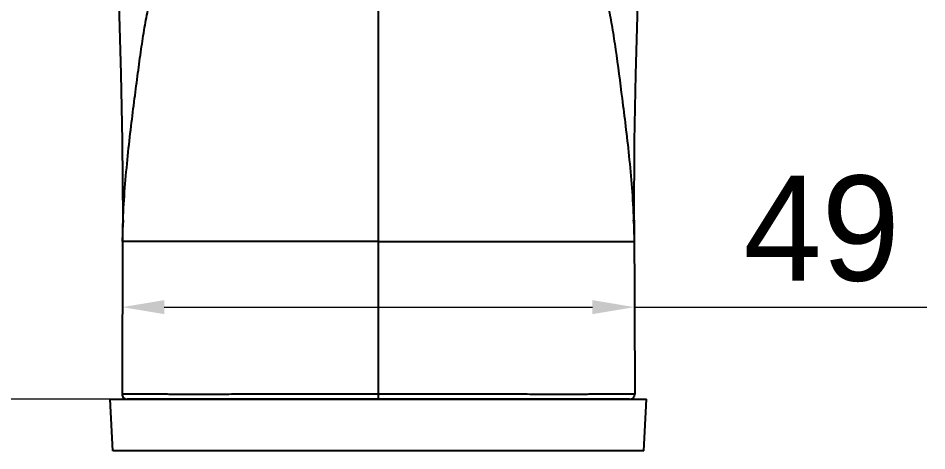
# Model space of a CAD drawing. Header units: millimetres. Extents: x 1091 to 1735, y 843 to 1297.
# Drawn here: x 1437.8 to 1524.1, y 1123.8 to 1164.9 of the extents above; entities that cross this region are included whole.
import ezdxf

# ---------------------------------------------------------------- set-up
doc = ezdxf.new("R2010")
doc.units = ezdxf.units.MM
doc.layers.add('02___PRT_ALL_AXES', color=7, linetype='Continuous')
doc.styles.add('Daelim Dimension', font='\x7f\x7f\x7f\x7f.TTF')
doc.dimstyles.new('DEFAULT', dxfattribs={"dimscale": 2, "dimtxt": 2, "dimasz": 2, "dimexe": 0, "dimexo": 2, "dimgap": 1, "dimtad": 1, "dimdec": 1, "dimzin": 9, "dimdsep": 46, "dimtxsty": 'Daelim Dimension', "dimcen": 0.5, "dimclrd": 252, "dimclre": 252, "dimclrt": 3, "dimadec": 1, "dimazin": 0, "dimtfac": 1, "dimtdec": 1, "dimtix": 1, "dimtmove": 0, "dimatfit": 3, "dimfxl": 0, "dimtolj": 1, "dimtzin": 1, "dimlwd": 9, "dimlwe": 9, "dimarcsym": 0})

# ---------------------------------------------------------------- blocks, each defined once
blk = doc.blocks.new('*D1')
at = {"color": 5, "lineweight": 9}
for p, q in [((1447.652, 1138.016), (1447.652, 1137.423)), ((1496.349, 1138.211), (1496.349, 1137.423)), ((1451.652, 1137.423), (1492.349, 1137.423)), ((1496.349, 1137.423), (1524.134, 1137.423))]:
    blk.add_line(p, q, dxfattribs=at)
at = {"color": 5}
for points in [[(1451.652, 1138.089), (1451.652, 1136.756), (1447.652, 1137.423)], [(1492.349, 1138.089), (1492.349, 1136.756), (1496.349, 1137.423)]]:
    blk.add_solid(points, dxfattribs=at)
at = {"layer": 'Defpoints', "color": 0}
for p in [(1496.349, 1137.423), (1496.349, 1134.211), (1447.652, 1134.016)]:
    blk.add_point(p, dxfattribs=at)
at = {"color": 7, "insert": (1514.136, 1144.866), "char_height": 10, "attachment_point": 5, "style": 'Daelim Dimension'}
blk.add_mtext('\\A1;49', dxfattribs=at)
blk = doc.blocks.new('*D4')
at = {"color": 5, "lineweight": 9}
for p, q in [((1435.712, 1187.784), (1406.581, 1187.784)), ((1406.581, 1183.784), (1406.581, 1132.656)), ((1493.501, 1128.656), (1406.581, 1128.656))]:
    blk.add_line(p, q, dxfattribs=at)
at = {"color": 5}
for points in [[(1405.914, 1183.784), (1407.247, 1183.784), (1406.581, 1187.784)], [(1405.914, 1132.656), (1407.247, 1132.656), (1406.581, 1128.656)]]:
    blk.add_solid(points, dxfattribs=at)
at = {"layer": 'Defpoints', "color": 0}
for p in [(1439.712, 1187.784), (1406.581, 1128.656), (1497.501, 1128.656)]:
    blk.add_point(p, dxfattribs=at)
at = {"color": 7, "insert": (1399.137, 1158.22), "char_height": 10, "attachment_point": 5, "rotation": 90, "style": 'Daelim Dimension'}
blk.add_mtext('\\A1;59', dxfattribs=at)

msp = doc.modelspace()

# ---------------------------------------------------------------- linework, layer by layer
at = {"color": 7, "linetype": 'Continuous'}
for p, q in [((1472.001, 1128.656), (1472.001, 1169.883)), ((1447.697, 1145.688), (1447.694, 1144.346)), ((1496.303, 1145.688), (1496.369, 1129.158)), ((1496.309, 1144.346), (1496.306, 1145.688)), ((1447.694, 1144.346), (1447.633, 1129.158)), ((1447.691, 1143.656), (1447.691, 1143.68)), ((1472.001, 1143.656), (1447.691, 1143.656)), ((1472.001, 1143.656), (1496.311, 1143.656)), ((1495.869, 1128.656), (1448.133, 1128.656)), ((1495.869, 1128.656), (1448.133, 1128.656)), ((1497.244, 1123.752), (1446.758, 1123.752))]:
    msp.add_line(p, q, dxfattribs=at)
for points in [[(1447.339, 1169.613), (1447.373, 1165.173), (1447.535, 1159.614), (1447.662, 1153.249), (1447.697, 1145.687)], [(1496.306, 1145.687), (1496.34, 1153.21), (1496.466, 1159.541), (1496.627, 1165.089), (1496.663, 1169.596)]]:
    msp.add_lwpolyline(points, dxfattribs=at)
for centre, radius, start, end in [((1449.44, 1145.686), 1.743, 179.953, 190.51208), ((1519.836, 1143.062), 72.147, 177.9115, 178.16835), ((1424.186, 1143.062), 72.128, 1.83205, 2.08893), ((1494.562, 1145.686), 1.743, 349.48678, 0.04702), ((1448.133, 1129.156), 0.5, 179.77219, 269.99719), ((1448.133, 1129.156), 0.5, 179.77245, 269.99711), ((1495.869, 1129.156), 0.5, 269.985, 0.22637), ((1495.869, 1129.156), 0.5, 269.98463, 0.22386)]:
    msp.add_arc(centre, radius, start, end, dxfattribs=at)
for points, knots in [([(1447.737, 1145.691), (1447.812, 1147.741), (1448.057, 1150.73), (1448.492, 1154.582), (1448.823, 1157.203), (1449.14, 1159.638), (1449.447, 1161.89), (1449.758, 1163.961), (1450.003, 1165.275), (1450.142, 1165.896)], [0, 0, 0, 0, 0.302252, 0.441451, 0.571145, 0.691507, 0.803192, 0.906122, 1, 1, 1, 1]), ([(1493.86, 1165.896), (1493.999, 1165.274), (1494.244, 1163.961), (1494.675, 1161.082), (1495.084, 1157.955), (1495.51, 1154.582), (1495.945, 1150.73), (1496.191, 1147.741), (1496.265, 1145.691)], [0, 0, 0, 0, 0.093859, 0.196807, 0.428857, 0.558551, 0.69775, 1, 1, 1, 1]), ([(1447.691, 1143.68), (1447.692, 1143.81), (1447.698, 1144.373), (1447.713, 1144.936), (1447.726, 1145.368)], [0, 0, 0, 0, 0.231964, 1, 1, 1, 1]), ([(1496.276, 1145.368), (1496.281, 1145.218), (1496.297, 1144.648), (1496.309, 1144.077), (1496.311, 1143.656)], [0, 0, 0, 0, 0.262091, 1, 1, 1, 1]), ([(1472.001, 1129.133), (1470.382, 1129.133), (1467.224, 1129.133), (1463.338, 1129.132), (1460.383, 1129.129), (1458.33, 1129.128), (1456.418, 1129.126), (1454.66, 1129.125), (1453.071, 1129.126), (1451.668, 1129.128), (1450.624, 1129.13), (1449.892, 1129.133), (1449.421, 1129.134), (1449.004, 1129.136), (1448.643, 1129.138), (1448.338, 1129.14), (1448.09, 1129.143), (1447.918, 1129.145), (1447.808, 1129.148), (1447.746, 1129.149), (1447.7, 1129.151), (1447.663, 1129.152), (1447.647, 1129.156), (1447.633, 1129.156), (1447.633, 1129.158)], [0, 0, 0, 0, 0.199312, 0.38884, 0.47838, 0.563092, 0.641598, 0.71376, 0.779415, 0.83722, 0.886489, 0.907995, 0.927357, 0.944483, 0.959312, 0.971806, 0.981984, 0.989875, 0.992968, 0.995495, 0.997459, 0.998861, 0.999704, 1, 1, 1, 1]), ([(1496.369, 1129.158), (1496.369, 1129.156), (1496.355, 1129.156), (1496.338, 1129.152), (1496.3, 1129.151), (1496.253, 1129.149), (1496.189, 1129.148), (1496.077, 1129.145), (1495.903, 1129.143), (1495.652, 1129.14), (1495.347, 1129.138), (1494.985, 1129.136), (1494.569, 1129.134), (1494.096, 1129.133), (1493.358, 1129.13), (1492.307, 1129.128), (1490.901, 1129.126), (1489.309, 1129.125), (1487.546, 1129.126), (1485.629, 1129.128), (1483.577, 1129.13), (1480.625, 1129.132), (1476.752, 1129.133), (1473.606, 1129.133), (1472.001, 1129.133)], [0, 0, 0, 0, 0.000306, 0.001176, 0.00262, 0.004636, 0.007224, 0.010382, 0.018402, 0.028686, 0.041238, 0.05606, 0.07316, 0.092538, 0.114184, 0.164053, 0.221915, 0.287271, 0.360032, 0.439026, 0.523197, 0.612726, 0.802406, 1, 1, 1, 1])]:
    msp.add_open_spline(points, degree=3, knots=knots, dxfattribs=at)
at = {"color": 9, "linetype": 'Continuous'}
for points, knots in [([(1472.001, 1129.133), (1470.382, 1129.133), (1467.223, 1129.133), (1463.337, 1129.132), (1460.382, 1129.129), (1458.329, 1129.128), (1456.417, 1129.126), (1454.66, 1129.125), (1453.071, 1129.126), (1451.668, 1129.128), (1450.624, 1129.13), (1449.891, 1129.133), (1449.42, 1129.134), (1449.003, 1129.136), (1448.642, 1129.138), (1448.338, 1129.14), (1448.119, 1129.142), (1447.973, 1129.144), (1447.883, 1129.146), (1447.808, 1129.148), (1447.746, 1129.149), (1447.699, 1129.151), (1447.663, 1129.152), (1447.647, 1129.156), (1447.633, 1129.156), (1447.633, 1129.158)], [0, 0, 0, 0, 0.199312, 0.38884, 0.47838, 0.563092, 0.641598, 0.71376, 0.779415, 0.83722, 0.88649, 0.907995, 0.927357, 0.944483, 0.959312, 0.971807, 0.981984, 0.986214, 0.989875, 0.992968, 0.995495, 0.997459, 0.998861, 0.999704, 1, 1, 1, 1]), ([(1496.369, 1129.158), (1496.369, 1129.156), (1496.354, 1129.156), (1496.338, 1129.152), (1496.3, 1129.151), (1496.252, 1129.149), (1496.189, 1129.148), (1496.112, 1129.146), (1496.021, 1129.144), (1495.872, 1129.142), (1495.652, 1129.14), (1495.346, 1129.138), (1494.985, 1129.136), (1494.568, 1129.134), (1494.096, 1129.133), (1493.358, 1129.13), (1492.307, 1129.128), (1490.901, 1129.126), (1489.309, 1129.125), (1487.545, 1129.126), (1485.629, 1129.128), (1483.576, 1129.13), (1480.625, 1129.132), (1476.752, 1129.133), (1473.606, 1129.133), (1472.001, 1129.133)], [0, 0, 0, 0, 0.000306, 0.001176, 0.00262, 0.004636, 0.007224, 0.010382, 0.014108, 0.018402, 0.028686, 0.041237, 0.05606, 0.07316, 0.092538, 0.114184, 0.164052, 0.221914, 0.287271, 0.360032, 0.439026, 0.523197, 0.612726, 0.802406, 1, 1, 1, 1])]:
    msp.add_open_spline(points, degree=3, knots=knots, dxfattribs=at)
at = {"layer": '02___PRT_ALL_AXES', "color": 7, "linetype": 'Continuous'}
for p, q in [((1446.501, 1128.656), (1497.501, 1128.656)), ((1446.758, 1123.752), (1446.501, 1128.656)), ((1497.244, 1123.752), (1497.501, 1128.656))]:
    msp.add_line(p, q, dxfattribs=at)

# ---------------------------------------------------------------- dimensions: what is measured, and where the dimension line sits
at = {"color": 7}
dim = msp.add_linear_dim(base=(1406.581, 1128.656), p1=(1439.712, 1187.784), p2=(1497.501, 1128.656), angle=90, dimstyle='DEFAULT', override={"dimtxt": 5, "dimdec": 0, "dimclrd": 5, "dimclre": 5, "dimclrt": 7}, dxfattribs=at)
dim.commit()
dim.dimension.update_dxf_attribs({"geometry": '*D4', "text_midpoint": (1406.581, 1158.22), "dimtype": 160})
dim = msp.add_linear_dim(base=(1496.349, 1137.423), p1=(1447.652, 1134.016), p2=(1496.349, 1134.211), dimstyle='DEFAULT', override={"dimtxt": 5, "dimdec": 0, "dimclrd": 5, "dimclre": 5, "dimclrt": 7}, dxfattribs=at)
dim.commit()
dim.dimension.update_dxf_attribs({"geometry": '*D1', "text_midpoint": (1514.136, 1137.423), "dimtype": 160})

doc.saveas('drawing.dxf')
